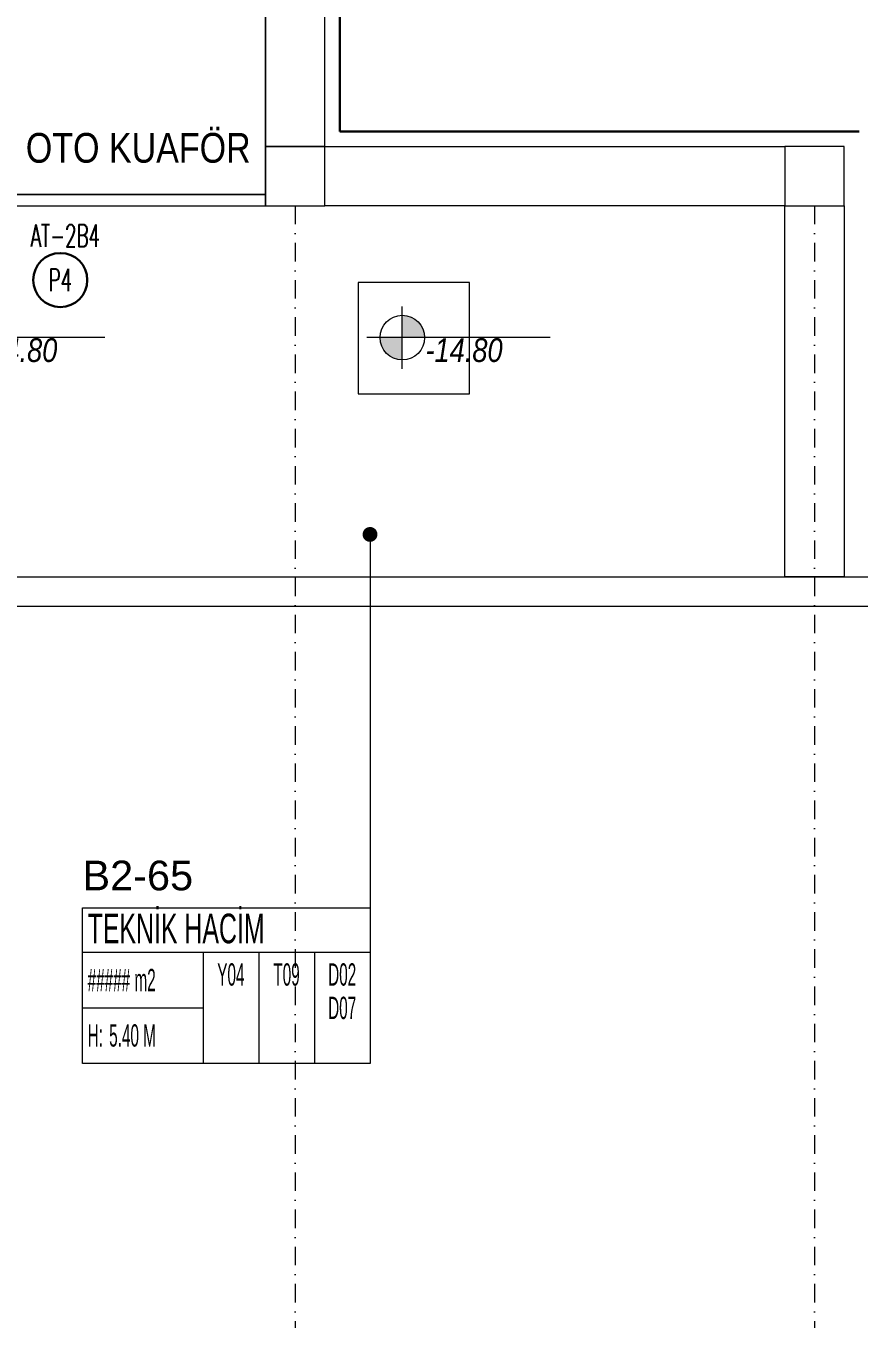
# Model space of a CAD drawing. Header units: metres. Extents: x -13194 to 152406, y -14653 to 29421.
# Drawn here: x 8817 to 9940, y -1500 to 242 of the extents above; entities that cross this region are included whole.
import ezdxf
from ezdxf.enums import TextEntityAlignment as Align

# ---------------------------------------------------------------- set-up
doc = ezdxf.new("R2010")
doc.units = ezdxf.units.M
doc.header["$LTSCALE"] = 100
doc.header["$MEASUREMENT"] = 0
doc.linetypes.add('DASHDOT2', pattern=[0.5, 0.25, -0.125, 0, -0.125])
doc.linetypes.add('HIDDEN', pattern=[0.375, 0.25, -0.125])
doc.layers.get('0').update_dxf_attribs({"color": 9, "lineweight": 9})
for name, color, linetype, lineweight in [('00', 9, 'Continuous', 9), ('01', 9, 'Continuous', 9), ('06D', 9, 'Continuous', 9), ('21', 9, 'Continuous', 9), ('21_mahal200', 9, 'Continuous', 9), ('24', 9, 'DASHDOT2', 9), ('E-KABLO', 7, 'Continuous', 30), ('E-LINYE', 7, 'Continuous', 30)]:
    doc.layers.add(name, color=color, linetype=linetype, lineweight=lineweight)
doc.styles.add('Arial', font='arial.ttf', dxfattribs={"height": 2.5})
doc.styles.add('E-YAZI', font='txttw.shx')
doc.styles.add('MuuM_TEXT-ITALIC', font='ARIALNI.TTF')
doc.styles.add('MuuM_TEXT-STANDART', font='ARIALN.TTF')
doc.dimstyles.new('MuuM_DIM200', dxfattribs={"dimscale": 20, "dimtxt": 2, "dimasz": 1, "dimexe": 1, "dimexo": 1, "dimgap": 1, "dimtad": 1, "dimdec": 1, "dimrnd": 0.5, "dimdsep": 46, "dimtxsty": 'MuuM_TEXT-STANDART', "dimblk": 'ARCHTICK', "dimcen": 0, "dimdle": 0.15, "dimclrd": 256, "dimclre": 256, "dimclrt": 256, "dimadec": 0, "dimazin": 0, "dimtfac": 5, "dimtdec": 1, "dimtix": 1, "dimtmove": 2, "dimatfit": 3, "dimldrblk": 'DOT', "dimfxl": 3, "dimfxlon": 1, "dimtolj": 1, "dimlwd": -1, "dimlwe": -1, "dimarcsym": 0})

# ---------------------------------------------------------------- blocks, each defined once
blk = doc.blocks.new('p-akslar_yeni')
at = {"layer": '24'}
for points in [[(15595, -8575), (15595, -11897.2)], [(16295, -8575), (16295, -11897.2)]]:
    blk.add_lwpolyline(points, dxfattribs=at)
blk = doc.blocks.new('2.bod.sitatik')
at = {"layer": '01'}
for points in [[(9140, -8630), (9220, -8630), (9220, -8550), (9140, -8550)], [(9840, -8630), (9920, -8630), (9920, -8550), (9840, -8550)]]:
    blk.add_lwpolyline(points, close=True, dxfattribs=at)
blk = doc.blocks.new('P-KURANGLEZ')
at = {"layer": '01'}
blk.add_lwpolyline([(7525, -500), (12385, -500), (12385, -5), (12385, 0), (12425, 0), (12425, -540), (7525, -540)], close=True, dxfattribs=at)
blk = doc.blocks.new('0_elevationtarget-p-bk')
h = blk.add_hatch(color=250)
h.paths.add_polyline_path([(1.88, 0, 0.414214), (0, 1.88), (0, 0)])
h.paths.add_polyline_path([(0, 0), (-1.88, 0, 0.414214), (0, -1.88)])
blk.add_line((0, -2.62), (0, 2.62))
blk.add_lwpolyline([(12.45, 0), (-3, 0)])
blk.add_circle((0, 0), 1.88)
at = {"style": 'Arial'}
blk.add_attdef('BITMISKOT', text='', height=2, dxfattribs=at).set_placement((4.5, 0), align=Align.BOTTOM_LEFT)
at = {"style": 'MuuM_TEXT-ITALIC'}
blk.add_attdef('FINISHINGFLOORLEVEL', text='', height=2, dxfattribs=at).set_placement((4.5, -0.59), align=Align.TOP_LEFT)
blk = doc.blocks.new('p-işyeri')
at = {"color": 0, "const_width": 2}
blk.add_lwpolyline([(200, 0), (200, 700), (-200, 700), (-200, 0)], close=True, dxfattribs=at)
blk = doc.blocks.new('0_roomno2')
blk.add_lwpolyline([(19.375, -10.5), (0, -10.5), (0, 0), (19.375, 0)], close=True)
for points in [[(0, -3), (19.375, -3)], [(8.125, -3), (8.125, -10.5)], [(11.875, -3), (11.875, -10.5)], [(15.625, -3), (15.625, -10.5)], [(0, -6.75), (8.125, -6.75)]]:
    blk.add_lwpolyline(points)
at = {"style": 'MuuM_TEXT-STANDART', "width": 0.6}
blk.add_text('H:', height=1.5, dxfattribs=at).set_placement((0.35, -8.608), align=Align.MIDDLE_LEFT)
at = {"style": 'Arial'}
blk.add_attdef('ODANO', (0, 1.17), '', height=2, dxfattribs=at)
blk.add_attdef('MEKANADI', text='', height=2, dxfattribs=at).set_placement((0.35, -3), align=Align.BOTTOM_LEFT)
at = {"style": 'MuuM_TEXT-STANDART', "width": 0.6}
for tag, p in [('M2', (0.35, -4.875)), ('TEMIZTAVANYUKSEKLIGI', (1.8, -8.608))]:
    blk.add_attdef(tag, text='', height=1.5, dxfattribs=at).set_placement(p, align=Align.MIDDLE_LEFT)
for tag, p in [('YER01', (10, -4.5)), ('TAVAN01', (13.75, -4.5)), ('DUVAR01', (17.5, -4.5)), ('YER02', (10, -6.75)), ('TAVAN02', (13.75, -6.75)), ('DUVAR02', (17.5, -6.75)), ('YER03', (10, -9)), ('TAVAN03', (13.75, -9)), ('DUVAR03', (17.5, -9))]:
    blk.add_attdef(tag, text='', height=1.5, dxfattribs=at).set_placement(p, align=Align.MIDDLE_CENTER)
blk = doc.blocks.new('_ArchTick')
at = {"color": 0, "linetype": 'ByBlock', "const_width": 0.15}
blk.add_lwpolyline([(-0.5, -0.5), (0.5, 0.5)], dxfattribs=at)
blk = doc.blocks.new('_Dot')
at = {"color": 0, "linetype": 'ByBlock', "lineweight": -2}
blk.add_line((-0.5, 0), (-1, 0), dxfattribs=at)
at = {"color": 0, "linetype": 'ByBlock', "const_width": 0.5}
blk.add_lwpolyline([(-0.25, 0, 1), (0.25, 0, 1)], format="xyb", close=True, dxfattribs=at)
blk = doc.blocks.new('2.bod.Mimari')
at = {"layer": '00'}
for points in [[(9220, -8550), (9220, -7830), (9140, -7830), (9140, -8550)], [(8700, -8630), (9140, -8630), (9140, -8615), (8700, -8615)]]:
    blk.add_lwpolyline(points, close=True, dxfattribs=at)
for points in [[(9220, -8550), (9840, -8550), (9840, -8630), (9220, -8630), (9220, -8550)], [(9920, -8630), (9920, -9130), (9840, -9130), (9840, -8630), (9915, -8630)]]:
    blk.add_lwpolyline(points, dxfattribs=at)
at = {"layer": '06D'}
blk.add_lwpolyline([(9265, -8883.51), (9415, -8883.51), (9415, -8733.51), (9265, -8733.51)], close=True, dxfattribs=at)
at = {"layer": '01'}
blk.add_blockref('P-KURANGLEZ', (0, -8630), dxfattribs=at)
at = {"layer": '06D', "color": 89, "linetype": 'HIDDEN', "true_color": 0x2e4d23, "rotation": 90}
blk.add_blockref('p-işyeri', (9140, -8415), dxfattribs=at)
at = {"layer": '21'}
ref = blk.add_blockref('0_elevationtarget-p-bk', (8724.43, -8807.68), dxfattribs=dict(at, xscale=16, yscale=16, zscale=16))
ref.add_attrib('FINISHINGFLOORLEVEL', '-14.80', dxfattribs={"layer": '0', "height": 32, "style": 'MuuM_TEXT-ITALIC'}).set_placement((8755.64, -8808.51), align=Align.TOP_LEFT)
ref = blk.add_blockref('0_elevationtarget-p-bk', (9324.43, -8807.68), dxfattribs=dict(at, xscale=16, yscale=16, zscale=16))
ref.add_attrib('FINISHINGFLOORLEVEL', '-14.80', dxfattribs={"layer": '0', "height": 32, "style": 'MuuM_TEXT-ITALIC'}).set_placement((9355.64, -8808.51), align=Align.TOP_LEFT)
at = {"layer": '21_mahal200'}
ref = blk.add_blockref('0_roomno2', (8893.39, -9575.88), dxfattribs=dict(at, xscale=20, yscale=20, zscale=20))
ref.add_attrib('ODANO', 'B2-65', (8893.39, -9552.48), dxfattribs={"layer": '0', "height": 40, "style": 'Arial'})
ref.add_attrib('MEKANADI', 'TEKNİK HACİM', dxfattribs={"layer": '0', "height": 40, "style": 'Arial', "width": 0.6}).set_placement((8900.39, -9635.88), align=Align.BOTTOM_LEFT)
ref.add_attrib('M2', '##### m2', dxfattribs={"layer": '0', "height": 30, "style": 'MuuM_TEXT-STANDART', "width": 0.6}).set_placement((8900.39, -9673.38), align=Align.MIDDLE_LEFT)
ref.add_attrib('TEMIZTAVANYUKSEKLIGI', '5.40 M', dxfattribs={"layer": '0', "height": 30, "style": 'MuuM_TEXT-STANDART', "width": 0.6}).set_placement((8929.39, -9748.04), align=Align.MIDDLE_LEFT)
ref.add_attrib('YER01', 'Y04', dxfattribs={"layer": '0', "height": 30, "style": 'MuuM_TEXT-STANDART', "width": 0.6}).set_placement((9093.39, -9665.88), align=Align.MIDDLE_CENTER)
ref.add_attrib('TAVAN01', 'T09', dxfattribs={"layer": '0', "height": 30, "style": 'MuuM_TEXT-STANDART', "width": 0.6}).set_placement((9168.39, -9665.88), align=Align.MIDDLE_CENTER)
ref.add_attrib('DUVAR01', 'D02', dxfattribs={"layer": '0', "height": 30, "style": 'MuuM_TEXT-STANDART', "width": 0.6}).set_placement((9243.39, -9665.88), align=Align.MIDDLE_CENTER)
ref.add_attrib('DUVAR02', 'D07', dxfattribs={"layer": '0', "height": 30, "style": 'MuuM_TEXT-STANDART', "width": 0.6}).set_placement((9243.39, -9710.88), align=Align.MIDDLE_CENTER)
at = {"layer": '21', "style": 'MuuM_TEXT-STANDART'}
blk.add_text('OTO KUAFÖR', height=40, dxfattribs=at).set_placement((8817.08, -8583.96), align=Align.BOTTOM_LEFT)
at = {"layer": '21_mahal200'}
blk.add_leader([(9280.89, -9072.91), (9280.89, -9575.88)], dimstyle='MuuM_DIM200', override={"dimasz": 1, "dimfxl": 10}, dxfattribs=at)

msp = doc.modelspace()

# ---------------------------------------------------------------- linework, layer by layer
at = {"layer": 'E-KABLO', "color": 6}
for p, q in [((9240, 100), (9240, 2435)), ((9940, 100), (9240, 100))]:
    msp.add_line(p, q, dxfattribs=at)
at = {"layer": 'E-LINYE', "color": 7, "linetype": 'Continuous'}
msp.add_circle((8863.5, -100.1), 36.4, dxfattribs=at)

# ---------------------------------------------------------------- block references
for name in ['2.bod.sitatik', '2.bod.Mimari']:
    msp.add_blockref(name, (0, 8630))
at = {"layer": '24'}
msp.add_blockref('p-akslar_yeni', (-6415, 8575), dxfattribs=at)

# ---------------------------------------------------------------- texts
at = {"layer": 'E-LINYE', "color": 3, "linetype": 'Continuous', "style": 'E-YAZI', "width": 0.6}
for s, p in [('AT-2B4', (8870.2, -40.3)), ('P4', (8863.5, -100.1))]:
    msp.add_text(s, height=30, dxfattribs=at).set_placement(p, align=Align.MIDDLE_CENTER)

doc.saveas('drawing.dxf')
